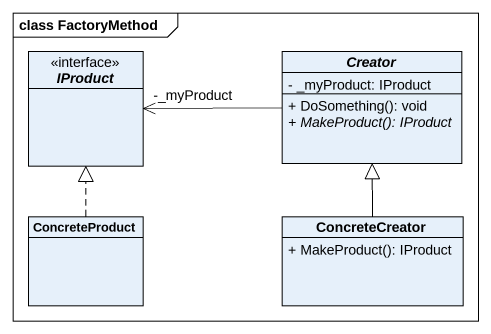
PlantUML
@startuml
mainframe class FactoryMethod
hide circle
hide empty members
skinparam classAttributeIconSize 0
interface IProduct <<interface>>
abstract class Creator {
  - _myProduct: IProduct
  + DoSomething(): void
  {abstract} + MakeProduct(): IProduct
}
class ConcreteProduct
class ConcreteCreator {
  + MakeProduct(): IProduct
}
Creator -left-> "-_myProduct" IProduct
ConcreteProduct .up.|> IProduct
ConcreteCreator -up-|> Creator
@enduml
